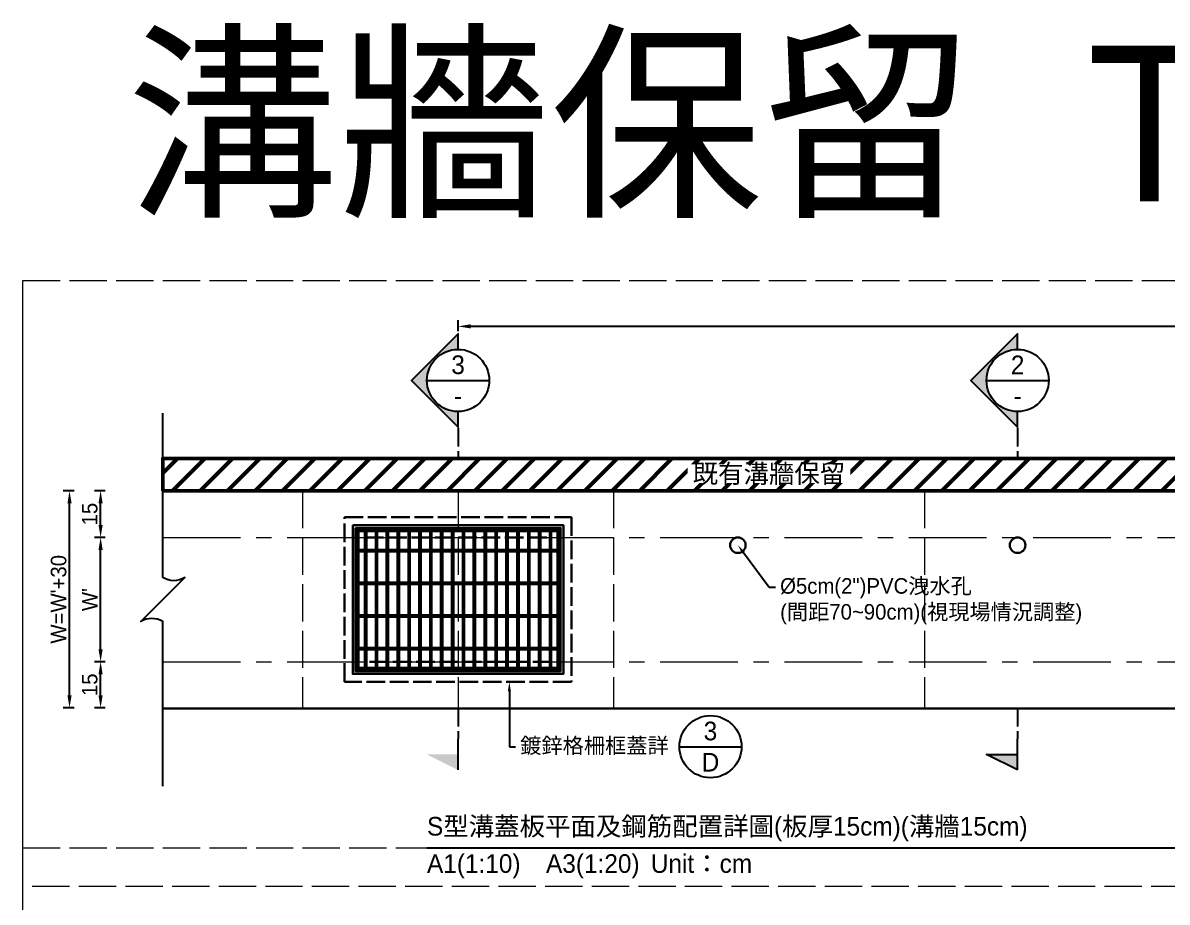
# Model space of a CAD drawing. Extents: x -4891 to 4829, y -5666 to -3242.
# Drawn here: x -970.9 to -602.8, y -3889.3 to -3606.5 of the extents above; entities that cross this region are included whole.
import ezdxf
from ezdxf import colors
from ezdxf.entities.mleader import LeaderData, LeaderLine
from ezdxf.math import Vec2, Vec3

# ---------------------------------------------------------------- set-up
doc = ezdxf.new("R2010")
doc.units = 0
doc.header["$MEASUREMENT"] = 0
doc.linetypes.add('ACAD_ISO02W100', pattern=[15, 12, -3])
doc.linetypes.add('CENTERX2', pattern=[4, 2.5, -0.5, 0.5, -0.5])
for name, color, linetype, lineweight in [('一、3.基本-變更', 1, 'Continuous', 50), ('二、1.繪圖-既有設施', 8, 'Continuous', 20), ('二、2.繪圖-施作項目', 181, 'Continuous', 30), ('二、6.繪圖-其他施作項目', 35, 'Continuous', 30)]:
    doc.layers.add(name, color=color, linetype=linetype, lineweight=lineweight)
doc.layers.add('一、4.基本-隱藏', color=9, linetype='ACAD_ISO02W100', lineweight=20, plot=False)
doc.layers.add('三、3.文字-註解文字', color=2, linetype='Continuous')
doc.styles.add('次圖名(詳圖)', font='MS PGothic.ttf', dxfattribs={"height": 6})
doc.styles.add('註解文字', font='MS PGothic.ttf', dxfattribs={"height": 5})
doc.styles.add('註解文字(詳圖)', font='MS PGothic.ttf', dxfattribs={"height": 6})
doc.dimstyles.new('註解文字', dxfattribs={"dimtxt": 5, "dimasz": 4, "dimexe": 2, "dimexo": 2.5, "dimgap": 1, "dimtad": 2, "dimzin": 0, "dimdsep": 46, "dimtxsty": '註解文字', "dimcen": 0.1, "dimclrd": 144, "dimclre": 144, "dimclrt": 256, "dimadec": 0, "dimazin": 0, "dimtfac": 1, "dimtofl": 0, "dimtmove": 0, "dimatfit": 3, "dimfxl": 1.5, "dimfxlon": 1, "dimtolj": 1, "dimtzin": 0, "dimlwd": -1, "dimlwe": -1, "dimarcsym": 1})
pattern_1 = [(45, (-2036.2158, -3588.335), (-2.65165, 2.65165), []), (45, (-2035.332, -3588.335), (-2.65165, 2.65165), []), (45, (-2034.448, -3588.335), (-2.65165, 2.65165), []), (45, (-2033.564, -3588.335), (-2.65165, 2.65165), [])]

# ---------------------------------------------------------------- blocks, each defined once
blk = doc.blocks.new('*D68')
at = {"layer": 'Defpoints', "color": 0, "transparency": 16777216}
for p in [(-945.85, -3756.99), (-925.85, -3756.99), (-925.85, -3771.99)]:
    blk.add_point(p, dxfattribs=at)
at = {"layer": '三、3.文字-註解文字', "color": 144, "transparency": 16777216}
for p, q in [((-944.35, -3756.99), (-947.85, -3756.99)), ((-945.85, -3767.99), (-945.85, -3760.99)), ((-944.35, -3771.99), (-947.85, -3771.99))]:
    blk.add_line(p, q, dxfattribs=at)
for points in [[(-946.52, -3760.99), (-945.19, -3760.99), (-945.85, -3756.99)], [(-946.52, -3767.99), (-945.19, -3767.99), (-945.85, -3771.99)]]:
    blk.add_solid(points, dxfattribs=at)
at = {"layer": '三、3.文字-註解文字', "transparency": 16777216, "insert": (-949.35, -3764.49), "char_height": 5, "attachment_point": 5, "rotation": 90, "style": '註解文字'}
blk.add_mtext('\\A1;15', dxfattribs=at)
blk = doc.blocks.new('*D69')
at = {"layer": 'Defpoints', "color": 0, "transparency": 16777216}
for p in [(-945.85, -3771.99), (-925.85, -3771.99), (-925.85, -3811.99)]:
    blk.add_point(p, dxfattribs=at)
at = {"layer": '三、3.文字-註解文字', "color": 144, "transparency": 16777216}
for p, q in [((-944.35, -3771.99), (-947.85, -3771.99)), ((-945.85, -3807.99), (-945.85, -3775.99)), ((-944.35, -3811.99), (-947.85, -3811.99))]:
    blk.add_line(p, q, dxfattribs=at)
for points in [[(-946.52, -3775.99), (-945.19, -3775.99), (-945.85, -3771.99)], [(-946.52, -3807.99), (-945.19, -3807.99), (-945.85, -3811.99)]]:
    blk.add_solid(points, dxfattribs=at)
at = {"layer": '三、3.文字-註解文字', "transparency": 16777216, "insert": (-949.35, -3791.99), "char_height": 5, "attachment_point": 5, "rotation": 90, "style": '註解文字'}
blk.add_mtext("\\A1;W'", dxfattribs=at)
blk = doc.blocks.new('*D70')
at = {"layer": 'Defpoints', "color": 0, "transparency": 16777216}
for p in [(-945.85, -3811.99), (-925.85, -3811.99), (-925.85, -3826.8)]:
    blk.add_point(p, dxfattribs=at)
at = {"layer": '三、3.文字-註解文字', "color": 144, "transparency": 16777216}
for p, q in [((-944.35, -3811.99), (-947.85, -3811.99)), ((-945.85, -3822.8), (-945.85, -3815.99)), ((-944.35, -3826.8), (-947.85, -3826.8))]:
    blk.add_line(p, q, dxfattribs=at)
for points in [[(-946.52, -3815.99), (-945.19, -3815.99), (-945.85, -3811.99)], [(-946.52, -3822.8), (-945.19, -3822.8), (-945.85, -3826.8)]]:
    blk.add_solid(points, dxfattribs=at)
at = {"layer": '三、3.文字-註解文字', "transparency": 16777216, "insert": (-949.35, -3819.39), "char_height": 5, "attachment_point": 5, "rotation": 90, "style": '註解文字'}
blk.add_mtext('\\A1;15', dxfattribs=at)
blk = doc.blocks.new('*D71')
at = {"layer": 'Defpoints', "color": 0, "transparency": 16777216}
for p in [(-955.85, -3756.99), (-925.85, -3756.99), (-925.85, -3826.8)]:
    blk.add_point(p, dxfattribs=at)
at = {"layer": '三、3.文字-註解文字', "color": 144, "transparency": 16777216}
for p, q in [((-954.35, -3756.99), (-957.85, -3756.99)), ((-955.85, -3822.8), (-955.85, -3760.99)), ((-954.35, -3826.8), (-957.85, -3826.8))]:
    blk.add_line(p, q, dxfattribs=at)
for points in [[(-956.52, -3760.99), (-955.19, -3760.99), (-955.85, -3756.99)], [(-956.52, -3822.8), (-955.19, -3822.8), (-955.85, -3826.8)]]:
    blk.add_solid(points, dxfattribs=at)
at = {"layer": '三、3.文字-註解文字', "transparency": 16777216, "insert": (-959.35, -3791.89), "char_height": 5, "attachment_point": 5, "rotation": 90, "style": '註解文字'}
blk.add_mtext("\\A1;{\\fMS PGothic|b0|i0|c128|p34;W=}W'{\\fMS PGothic|b0|i0|c128|p34;+30}", dxfattribs=at)
blk = doc.blocks.new('*D67')
at = {"layer": 'Defpoints', "color": 0, "transparency": 16777216}
for p in [(-830.85, -3704.1), (-830.85, -3756.99), (-330.85, -3756.99)]:
    blk.add_point(p, dxfattribs=at)
at = {"layer": '三、3.文字-註解文字', "color": 144, "transparency": 16777216}
for p, q in [((-830.85, -3705.6), (-830.85, -3702.1)), ((-330.85, -3705.6), (-330.85, -3702.1)), ((-334.85, -3704.1), (-826.85, -3704.1))]:
    blk.add_line(p, q, dxfattribs=at)
for points in [[(-826.85, -3703.44), (-826.85, -3704.77), (-830.85, -3704.1)], [(-334.85, -3703.44), (-334.85, -3704.77), (-330.85, -3704.1)]]:
    blk.add_solid(points, dxfattribs=at)
at = {"layer": '三、3.文字-註解文字', "transparency": 16777216, "insert": (-580.85, -3700.6), "char_height": 5, "attachment_point": 5, "style": '註解文字'}
blk.add_mtext('\\A1;500±2', dxfattribs=at)

msp = doc.modelspace()

# ---------------------------------------------------------------- hatches: boundary and pattern name
at = {"layer": '一、3.基本-變更', "linetype": 'Continuous'}
h = msp.add_hatch(dxfattribs=at)
h.set_pattern_fill('ANSI31', color=256, scale=50)
h.set_pattern_definition([(45, (-3377.716, -42.5035), (-4.419417, 4.419417), [])])
h.paths.add_polyline_path([(-235.855, -3746.602), (-925.855, -3746.602), (-925.855, -3756.989), (-235.855, -3756.989)])
at = {"layer": '三、3.文字-註解文字'}
h = msp.add_hatch(color=256, dxfattribs=at)
h.dxf.hatch_style = 1
h.paths.add_polyline_path([(-830.855, -3706.489), (-845.855, -3721.489), (-830.855, -3736.489), (-830.855, -3731.489, -0.4142136), (-840.855, -3721.489, -0.4142136), (-830.855, -3711.489)])
h = msp.add_hatch(color=256, dxfattribs=at)
h.dxf.hatch_style = 1
h.paths.add_polyline_path([(-650.855, -3706.489), (-665.855, -3721.489), (-650.855, -3736.489), (-650.855, -3731.489, -0.4142136), (-660.855, -3721.489, -0.4142136), (-650.855, -3711.489)])
h = msp.add_hatch(color=256, dxfattribs=at)
h.dxf.hatch_style = 1
h.paths.add_polyline_path([(-840.855, -3841.796), (-830.855, -3846.796), (-830.855, -3841.796)])
h = msp.add_hatch(color=256, dxfattribs=at)
h.dxf.hatch_style = 1
h.paths.add_polyline_path([(-660.855, -3841.796), (-650.855, -3846.796), (-650.855, -3841.796)])
at = {"layer": '二、6.繪圖-其他施作項目'}
h = msp.add_hatch(color=256, dxfattribs=at)
h.dxf.hatch_style = 1
h.paths.add_polyline_path([(-864.755, -3768.089), (-864.755, -3815.889), (-796.955, -3815.889), (-796.955, -3768.089)])
h.paths.add_polyline_path([(-863.855, -3768.989), (-797.855, -3768.989), (-797.855, -3814.989), (-863.855, -3814.989)], flags=16)
h.paths.add_polyline_path([(-860.855, -3771.989), (-800.855, -3771.989), (-800.855, -3811.989), (-860.855, -3811.989)], flags=0)
h = msp.add_hatch(dxfattribs=at)
h.set_pattern_fill('ANSI34', color=256, scale=5)
h.set_pattern_definition(pattern_1)
h.paths.add_polyline_path([(-798.855, -3775.989), (-862.855, -3775.989), (-862.855, -3776.489), (-798.855, -3776.489)])
h = msp.add_hatch(dxfattribs=at)
h.set_pattern_fill('ANSI34', color=256, scale=5)
h.set_pattern_definition(pattern_1)
h.paths.add_polyline_path([(-798.855, -3786.489), (-862.855, -3786.489), (-862.855, -3786.989), (-798.855, -3786.989)])
h = msp.add_hatch(dxfattribs=at)
h.set_pattern_fill('ANSI34', color=256, scale=5)
h.set_pattern_definition(pattern_1)
h.paths.add_polyline_path([(-798.855, -3796.989), (-862.855, -3796.989), (-862.855, -3797.489), (-798.855, -3797.489)])
h = msp.add_hatch(dxfattribs=at)
h.set_pattern_fill('ANSI34', color=256, scale=5)
h.set_pattern_definition(pattern_1)
h.paths.add_polyline_path([(-798.855, -3807.489), (-862.855, -3807.489), (-862.855, -3807.989), (-798.855, -3807.989)])

# ---------------------------------------------------------------- linework, layer by layer
at = {"layer": '一、3.基本-變更', "linetype": 'Continuous'}
msp.add_lwpolyline([(-925.855, -3756.989), (-235.855, -3756.989), (-235.855, -3746.602), (-925.855, -3746.602)], close=True, dxfattribs=at)
at = {"layer": '一、4.基本-隱藏'}
for points in [[(-970.855, -3689.296), (-190.855, -3689.296), (-190.855, -4196.296), (-970.855, -4196.296)], [(-970.855, -3689.296), (-190.855, -3689.296), (-190.855, -3884.296), (-970.855, -3884.296)]]:
    msp.add_lwpolyline(points, close=True, dxfattribs=at)
for points in [[(-880.855, -3756.989), (-880.855, -3826.989)], [(-830.855, -3756.989), (-830.855, -3826.989)], [(-780.855, -3756.989), (-780.855, -3826.989)], [(-680.855, -3756.989), (-680.855, -3826.989)], [(-970.855, -3871.796), (-190.855, -3871.796)]]:
    msp.add_lwpolyline(points, dxfattribs=at)
at = {"layer": '三、3.文字-註解文字'}
for points in [[(-830.855, -3711.489), (-830.855, -3706.489), (-845.855, -3721.489), (-830.855, -3736.489), (-830.855, -3731.489)], [(-650.855, -3711.489), (-650.855, -3706.489), (-665.855, -3721.489), (-650.855, -3736.489), (-650.855, -3731.489)], [(-840.855, -3721.489), (-820.855, -3721.489)], [(-660.855, -3721.489), (-640.855, -3721.489)], [(-830.855, -3846.796), (-830.855, -3836.796)], [(-650.855, -3846.796), (-650.855, -3836.796)], [(-759.658, -3839.296), (-739.658, -3839.296)], [(-650.855, -3846.796), (-660.855, -3841.796), (-650.855, -3841.796)], [(-840.855, -3871.796), (-320.855, -3871.796)]]:
    msp.add_lwpolyline(points, dxfattribs=at)
msp.add_lwpolyline([(-925.855, -3851.989), (-925.855, -3799.06, 0.2828427), (-932.926, -3799.06), (-918.784, -3784.918, -0.2828427), (-925.855, -3784.918), (-925.855, -3731.989)], format="xyb", dxfattribs=at)
at = {"layer": '三、3.文字-註解文字', "linetype": 'ACAD_ISO02W100', "ltscale": 0.5}
for points in [[(-830.855, -3736.796), (-830.855, -3746.796)], [(-650.855, -3736.796), (-650.855, -3746.796)], [(-830.855, -3826.796), (-830.855, -3836.796)], [(-650.855, -3826.796), (-650.855, -3836.796)]]:
    msp.add_lwpolyline(points, dxfattribs=at)
at = {"layer": '三、3.文字-註解文字'}
for centre in [(-830.855, -3721.489), (-650.855, -3721.489), (-749.658, -3839.296)]:
    msp.add_circle(centre, 10, dxfattribs=at)
at = {"layer": '二、1.繪圖-既有設施', "linetype": 'CENTERX2', "ltscale": 10}
for points in [[(-925.855, -3771.989), (-235.855, -3771.989)], [(-925.855, -3811.989), (-235.855, -3811.989)]]:
    msp.add_lwpolyline(points, dxfattribs=at)
at = {"layer": '二、2.繪圖-施作項目', "linetype": 'Continuous'}
for points in [[(-925.855, -3756.989), (-235.855, -3756.989)], [(-925.855, -3826.989), (-235.855, -3826.989)]]:
    msp.add_lwpolyline(points, dxfattribs=at)
at = {"layer": '二、6.繪圖-其他施作項目', "linetype": 'ACAD_ISO02W100', "ltscale": 0.5}
for points in [[(-867.355, -3765.489), (-794.355, -3765.489), (-794.355, -3818.489), (-867.355, -3818.489)], [(-860.855, -3771.989), (-800.855, -3771.989), (-800.855, -3811.989), (-860.855, -3811.989)]]:
    msp.add_lwpolyline(points, close=True, dxfattribs=at)
at = {"layer": '二、6.繪圖-其他施作項目'}
for points in [[(-864.755, -3768.089), (-796.955, -3768.089), (-796.955, -3815.889), (-864.755, -3815.889)], [(-863.855, -3768.989), (-797.855, -3768.989), (-797.855, -3814.989), (-863.855, -3814.989)], [(-863.355, -3769.489), (-798.355, -3769.489), (-798.355, -3814.489), (-863.355, -3814.489)]]:
    msp.add_lwpolyline(points, close=True, dxfattribs=at)
for points in [[(-863.355, -3769.489), (-798.355, -3769.489)], [(-863.355, -3769.489), (-863.355, -3814.489)], [(-862.855, -3769.489), (-862.855, -3814.489)], [(-862.855, -3769.989), (-798.855, -3769.989)], [(-860.855, -3769.989), (-860.855, -3775.989)], [(-860.355, -3769.989), (-860.355, -3775.989)], [(-857.355, -3769.989), (-857.355, -3775.989)], [(-856.855, -3769.989), (-856.855, -3775.989)], [(-853.855, -3769.989), (-853.855, -3775.989)], [(-853.355, -3769.989), (-853.355, -3775.989)], [(-850.355, -3769.989), (-850.355, -3775.989)], [(-849.855, -3769.989), (-849.855, -3775.989)], [(-846.855, -3769.989), (-846.855, -3775.989)], [(-846.355, -3769.989), (-846.355, -3775.989)], [(-843.355, -3769.989), (-843.355, -3775.989)], [(-842.855, -3769.989), (-842.855, -3775.989)], [(-839.855, -3769.989), (-839.855, -3775.989)], [(-839.355, -3769.989), (-839.355, -3775.989)], [(-836.355, -3769.989), (-836.355, -3775.989)], [(-835.855, -3769.989), (-835.855, -3775.989)], [(-832.855, -3769.989), (-832.855, -3775.989)], [(-832.355, -3769.989), (-832.355, -3775.989)], [(-829.355, -3769.989), (-829.355, -3775.989)], [(-828.855, -3769.989), (-828.855, -3775.989)], [(-825.855, -3769.989), (-825.855, -3775.989)], [(-825.355, -3769.989), (-825.355, -3775.989)], [(-822.355, -3769.989), (-822.355, -3775.989)], [(-821.855, -3769.989), (-821.855, -3775.989)], [(-818.855, -3769.989), (-818.855, -3775.989)], [(-818.355, -3769.989), (-818.355, -3775.989)], [(-815.355, -3769.989), (-815.355, -3775.989)], [(-814.855, -3769.989), (-814.855, -3775.989)], [(-811.855, -3769.989), (-811.855, -3775.989)], [(-811.355, -3769.989), (-811.355, -3775.989)], [(-808.355, -3769.989), (-808.355, -3775.989)], [(-807.855, -3769.989), (-807.855, -3775.989)], [(-804.855, -3769.989), (-804.855, -3775.989)], [(-804.355, -3769.989), (-804.355, -3775.989)], [(-801.355, -3769.989), (-801.355, -3775.989)], [(-800.855, -3769.989), (-800.855, -3775.989)], [(-798.855, -3769.489), (-798.855, -3814.489)], [(-798.355, -3769.489), (-798.355, -3814.489)], [(-862.855, -3775.989), (-798.855, -3775.989)], [(-862.855, -3776.489), (-798.855, -3776.489)], [(-860.855, -3776.489), (-860.855, -3786.489)], [(-860.355, -3776.489), (-860.355, -3786.489)], [(-857.355, -3776.489), (-857.355, -3786.489)], [(-856.855, -3776.489), (-856.855, -3786.489)], [(-853.855, -3776.489), (-853.855, -3786.489)], [(-853.355, -3776.489), (-853.355, -3786.489)], [(-850.355, -3776.489), (-850.355, -3786.489)], [(-849.855, -3776.489), (-849.855, -3786.489)], [(-846.855, -3776.489), (-846.855, -3786.489)], [(-846.355, -3776.489), (-846.355, -3786.489)], [(-843.355, -3776.489), (-843.355, -3786.489)], [(-842.855, -3776.489), (-842.855, -3786.489)], [(-839.855, -3776.489), (-839.855, -3786.489)], [(-839.355, -3776.489), (-839.355, -3786.489)], [(-836.355, -3776.489), (-836.355, -3786.489)], [(-835.855, -3776.489), (-835.855, -3786.489)], [(-832.855, -3776.489), (-832.855, -3786.489)], [(-832.355, -3776.489), (-832.355, -3786.489)], [(-829.355, -3776.489), (-829.355, -3786.489)], [(-828.855, -3776.489), (-828.855, -3786.489)], [(-825.855, -3776.489), (-825.855, -3786.489)], [(-825.355, -3776.489), (-825.355, -3786.489)], [(-822.355, -3776.489), (-822.355, -3786.489)], [(-821.855, -3776.489), (-821.855, -3786.489)], [(-818.855, -3776.489), (-818.855, -3786.489)], [(-818.355, -3776.489), (-818.355, -3786.489)], [(-815.355, -3776.489), (-815.355, -3786.489)], [(-814.855, -3776.489), (-814.855, -3786.489)], [(-811.855, -3776.489), (-811.855, -3786.489)], [(-811.355, -3776.489), (-811.355, -3786.489)], [(-808.355, -3776.489), (-808.355, -3786.489)], [(-807.855, -3776.489), (-807.855, -3786.489)], [(-804.855, -3776.489), (-804.855, -3786.489)], [(-804.355, -3776.489), (-804.355, -3786.489)], [(-801.355, -3776.489), (-801.355, -3786.489)], [(-800.855, -3776.489), (-800.855, -3786.489)], [(-862.855, -3786.489), (-798.855, -3786.489)], [(-862.855, -3786.989), (-798.855, -3786.989)], [(-860.855, -3786.989), (-860.855, -3796.989)], [(-860.355, -3786.989), (-860.355, -3796.989)], [(-857.355, -3786.989), (-857.355, -3796.989)], [(-856.855, -3786.989), (-856.855, -3796.989)], [(-853.855, -3786.989), (-853.855, -3796.989)], [(-853.355, -3786.989), (-853.355, -3796.989)], [(-850.355, -3786.989), (-850.355, -3796.989)], [(-849.855, -3786.989), (-849.855, -3796.989)], [(-846.855, -3786.989), (-846.855, -3796.989)], [(-846.355, -3786.989), (-846.355, -3796.989)], [(-843.355, -3786.989), (-843.355, -3796.989)], [(-842.855, -3786.989), (-842.855, -3796.989)], [(-839.855, -3786.989), (-839.855, -3796.989)], [(-839.355, -3786.989), (-839.355, -3796.989)], [(-836.355, -3786.989), (-836.355, -3796.989)], [(-835.855, -3786.989), (-835.855, -3796.989)], [(-832.855, -3786.989), (-832.855, -3796.989)], [(-832.355, -3786.989), (-832.355, -3796.989)], [(-829.355, -3786.989), (-829.355, -3796.989)], [(-828.855, -3786.989), (-828.855, -3796.989)], [(-825.855, -3786.989), (-825.855, -3796.989)], [(-825.355, -3786.989), (-825.355, -3796.989)], [(-822.355, -3786.989), (-822.355, -3796.989)], [(-821.855, -3786.989), (-821.855, -3796.989)], [(-818.855, -3786.989), (-818.855, -3796.989)], [(-818.355, -3786.989), (-818.355, -3796.989)], [(-815.355, -3786.989), (-815.355, -3796.989)], [(-814.855, -3786.989), (-814.855, -3796.989)], [(-811.855, -3786.989), (-811.855, -3796.989)], [(-811.355, -3786.989), (-811.355, -3796.989)], [(-808.355, -3786.989), (-808.355, -3796.989)], [(-807.855, -3786.989), (-807.855, -3796.989)], [(-804.855, -3786.989), (-804.855, -3796.989)], [(-804.355, -3786.989), (-804.355, -3796.989)], [(-801.355, -3786.989), (-801.355, -3796.989)], [(-800.855, -3786.989), (-800.855, -3796.989)], [(-862.855, -3796.989), (-798.855, -3796.989)], [(-862.855, -3797.489), (-798.855, -3797.489)], [(-860.855, -3797.489), (-860.855, -3807.489)], [(-860.355, -3797.489), (-860.355, -3807.489)], [(-857.355, -3797.489), (-857.355, -3807.489)], [(-856.855, -3797.489), (-856.855, -3807.489)], [(-853.855, -3797.489), (-853.855, -3807.489)], [(-853.355, -3797.489), (-853.355, -3807.489)], [(-850.355, -3797.489), (-850.355, -3807.489)], [(-849.855, -3797.489), (-849.855, -3807.489)], [(-846.855, -3797.489), (-846.855, -3807.489)], [(-846.355, -3797.489), (-846.355, -3807.489)], [(-843.355, -3797.489), (-843.355, -3807.489)], [(-842.855, -3797.489), (-842.855, -3807.489)], [(-839.855, -3797.489), (-839.855, -3807.489)], [(-839.355, -3797.489), (-839.355, -3807.489)], [(-836.355, -3797.489), (-836.355, -3807.489)], [(-835.855, -3797.489), (-835.855, -3807.489)], [(-832.855, -3797.489), (-832.855, -3807.489)], [(-832.355, -3797.489), (-832.355, -3807.489)], [(-829.355, -3797.489), (-829.355, -3807.489)], [(-828.855, -3797.489), (-828.855, -3807.489)], [(-825.855, -3797.489), (-825.855, -3807.489)], [(-825.355, -3797.489), (-825.355, -3807.489)], [(-822.355, -3797.489), (-822.355, -3807.489)], [(-821.855, -3797.489), (-821.855, -3807.489)], [(-818.855, -3797.489), (-818.855, -3807.489)], [(-818.355, -3797.489), (-818.355, -3807.489)], [(-815.355, -3797.489), (-815.355, -3807.489)], [(-814.855, -3797.489), (-814.855, -3807.489)], [(-811.855, -3797.489), (-811.855, -3807.489)], [(-811.355, -3797.489), (-811.355, -3807.489)], [(-808.355, -3797.489), (-808.355, -3807.489)], [(-807.855, -3797.489), (-807.855, -3807.489)], [(-804.855, -3797.489), (-804.855, -3807.489)], [(-804.355, -3797.489), (-804.355, -3807.489)], [(-801.355, -3797.489), (-801.355, -3807.489)], [(-800.855, -3797.489), (-800.855, -3807.489)], [(-862.855, -3807.489), (-798.855, -3807.489)], [(-862.855, -3807.989), (-798.855, -3807.989)], [(-860.855, -3807.989), (-860.855, -3813.989)], [(-860.355, -3807.989), (-860.355, -3813.989)], [(-857.355, -3807.989), (-857.355, -3813.989)], [(-856.855, -3807.989), (-856.855, -3813.989)], [(-853.855, -3807.989), (-853.855, -3813.989)], [(-853.355, -3807.989), (-853.355, -3813.989)], [(-850.355, -3807.989), (-850.355, -3813.989)], [(-849.855, -3807.989), (-849.855, -3813.989)], [(-846.855, -3807.989), (-846.855, -3813.989)], [(-846.355, -3807.989), (-846.355, -3813.989)], [(-843.355, -3807.989), (-843.355, -3813.989)], [(-842.855, -3807.989), (-842.855, -3813.989)], [(-839.855, -3807.989), (-839.855, -3813.989)], [(-839.355, -3807.989), (-839.355, -3813.989)], [(-836.355, -3807.989), (-836.355, -3813.989)], [(-835.855, -3807.989), (-835.855, -3813.989)], [(-832.855, -3807.989), (-832.855, -3813.989)], [(-832.355, -3807.989), (-832.355, -3813.989)], [(-829.355, -3807.989), (-829.355, -3813.989)], [(-828.855, -3807.989), (-828.855, -3813.989)], [(-825.855, -3807.989), (-825.855, -3813.989)], [(-825.355, -3807.989), (-825.355, -3813.989)], [(-822.355, -3807.989), (-822.355, -3813.989)], [(-821.855, -3807.989), (-821.855, -3813.989)], [(-818.855, -3807.989), (-818.855, -3813.989)], [(-818.355, -3807.989), (-818.355, -3813.989)], [(-815.355, -3807.989), (-815.355, -3813.989)], [(-814.855, -3807.989), (-814.855, -3813.989)], [(-811.855, -3807.989), (-811.855, -3813.989)], [(-811.355, -3807.989), (-811.355, -3813.989)], [(-808.355, -3807.989), (-808.355, -3813.989)], [(-807.855, -3807.989), (-807.855, -3813.989)], [(-804.855, -3807.989), (-804.855, -3813.989)], [(-804.355, -3807.989), (-804.355, -3813.989)], [(-801.355, -3807.989), (-801.355, -3813.989)], [(-800.855, -3807.989), (-800.855, -3813.989)], [(-863.355, -3814.489), (-798.355, -3814.489)], [(-862.855, -3813.989), (-798.855, -3813.989)]]:
    msp.add_lwpolyline(points, dxfattribs=at)
for centre in [(-740.855, -3774.489), (-650.855, -3774.489)]:
    msp.add_circle(centre, 2.5, dxfattribs=at)

# ---------------------------------------------------------------- texts
at = {"layer": '三、3.文字-註解文字'}
for s, width, gutter_width, insert, char_height, attachment_point, style in [("{\\fMS PGothic|b0|i0|c128|p34;溝牆保留  T=15、W}'{\\fMS PGothic|b0|i0|c128|p34;=}4{\\fMS PGothic|b0|i0|c128|p34;0}", 750.51629, 25, (-580.855, -3669.296), 50, 8, '註解文字'), ('3', 6.60394, 25, (-830.855, -3716.489), 6, 5, '註解文字(詳圖)'), ('2', 6.60394, 25, (-650.855, -3716.489), 6, 5, '註解文字(詳圖)'), ('-', 6.60394, 25, (-830.855, -3726.489), 6, 5, '註解文字(詳圖)'), ('-', 6.60394, 25, (-650.855, -3726.489), 6, 5, '註解文字(詳圖)'), ('3', 6.60394, 25, (-749.658, -3834.296), 6, 5, '註解文字(詳圖)'), ('D', 6.60394, 25, (-749.658, -3844.296), 6, 5, '註解文字(詳圖)'), ('S{\\fMS PGothic|b0|i0|c128|p34;型溝蓋板平面及鋼筋配置詳圖(板厚15cm)}(溝牆15cm)', 215.37549, 15, (-840.855, -3865.796), 6, 4, '次圖名(詳圖)'), ('A1(1:10)\u3000A3(1:20){\\fMS PGothic|b0|i0|c128|p34;^IUnit：cm}', 136.03259, 15, (-840.855, -3877.796), 6, 4, '次圖名(詳圖)')]:
    msp.add_mtext_dynamic_manual_height_columns(s, width=width, gutter_width=gutter_width, heights=[0], dxfattribs=dict(at, insert=insert, char_height=char_height, attachment_point=attachment_point, style=style))

# ---------------------------------------------------------------- dimensions: what is measured, and where the dimension line sits
dim = msp.add_linear_dim(base=(-830.855, -3704.102), p1=(-330.855, -3756.989), p2=(-830.855, -3756.989), text='500±2', dimstyle='註解文字', dxfattribs=at)
dim.commit()
dim.dimension.update_dxf_attribs({"geometry": '*D67', "text_midpoint": (-580.855, -3700.602)})
for base, p1, p2, text, picture, middle in [((-955.855, -3756.989), (-925.855, -3826.796), (-925.855, -3756.989), "{\\fMS PGothic|b0|i0|c128|p34;W=}W'{\\fMS PGothic|b0|i0|c128|p34;+30}", '*D71', (-959.355, -3791.893)), ((-945.855, -3756.989), (-925.855, -3771.989), (-925.855, -3756.989), '15', '*D68', (-949.355, -3764.489)), ((-945.855, -3771.989), (-925.855, -3811.989), (-925.855, -3771.989), "W'", '*D69', (-949.355, -3791.989)), ((-945.855, -3811.989), (-925.855, -3826.796), (-925.855, -3811.989), '15', '*D70', (-949.355, -3819.393))]:
    dim = msp.add_linear_dim(base=base, p1=p1, p2=p2, angle=90, text=text, dimstyle='註解文字', dxfattribs=at)
    dim.commit()
    dim.dimension.update_dxf_attribs({"geometry": picture, "text_midpoint": middle})

# ---------------------------------------------------------------- leaders
ml = msp.add_multileader_mtext('Standard', dxfattribs=at)
ml.set_content('{\\fMS PGothic|b0|i0|c128|p34;%%C5cm(2")PVC洩水孔\\P(間距70~90cm)(視現場情況調整)}', color=256, style='註解文字')
ml.set_leader_properties(color=144, linetype='ByLayer', lineweight=-1)
ml.build(insert=Vec2(0, 0))
ml.multileader.update_dxf_attribs({"dogleg_length": 2, "arrow_head_size": 3})
ctx = ml.context
ctx.base_point, ctx.char_height, ctx.arrow_head_size, ctx.landing_gap_size, ctx.plane_origin = Vec3(-728.749, -3787.943), 5, 3, 1.5, Vec3(-740.855, -3774.489)
notes = []
notes.append((ctx, [(1, (1, 1, 0), (-730.749, -3787.943), (1, 0), 2, [(0, [(-740.855, -3774.489)], 0, [])])]))
ctx.mtext.insert, ctx.mtext.width, ctx.mtext.flow_direction = Vec3(-727.249, -3785.088), 101.32193, 5
ml = msp.add_multileader_mtext('Standard', dxfattribs=at)
ml.set_content('鍍鋅格柵框蓋詳', color=256, style='註解文字')
ml.set_leader_properties(color=144, linetype='ByLayer', lineweight=-1)
ml.build(insert=Vec2(0, 0))
ml.multileader.update_dxf_attribs({"dogleg_length": 2, "arrow_head_size": 3})
ctx = ml.context
ctx.base_point, ctx.char_height, ctx.arrow_head_size, ctx.landing_gap_size, ctx.plane_origin = Vec3(-812.355, -3839.296), 5, 3, 1.5, Vec3(-831.904, -3895.473)
notes.append((ctx, [(1, (1, 1, 0), (-814.355, -3839.296), (1, 0), 2, [(0, [(-814.355, -3818.489)], 0, [])])]))
ctx.mtext.insert, ctx.mtext.width, ctx.mtext.flow_direction = Vec3(-810.855, -3836.441), 122.40528, 5
for ctx, leaders in notes:
    for number, flags, end, landing, length, lines in leaders:
        leader = LeaderData()
        leader.index, (leader.has_last_leader_line, leader.has_dogleg_vector, leader.attachment_direction) = number, flags
        leader.last_leader_point, leader.dogleg_vector, leader.dogleg_length = Vec3(end), Vec3(landing), length
        for number, points, colour, breaks in lines:
            line = LeaderLine()
            line.index, line.vertices, line.color, line.breaks = number, Vec3.list(points), colors.encode_raw_color(colour), breaks
            leader.lines.append(line)
        ctx.leaders.append(leader)

# ---------------------------------------------------------------- next in the draw order: texts
at = {"layer": '三、3.文字-註解文字', "linetype": 'Continuous', "insert": (-730.855, -3751.796), "char_height": 6, "attachment_point": 5, "style": '次圖名(詳圖)', "bg_fill": 3, "box_fill_scale": 1, "bg_fill_color": 256, "bg_fill_transparency": 0}
msp.add_mtext_dynamic_manual_height_columns('{\\fMS PGothic|b0|i0|c128|p34;既有溝牆保留}', width=52.30946, gutter_width=30, heights=[0], dxfattribs=at)

doc.saveas('drawing.dxf')
